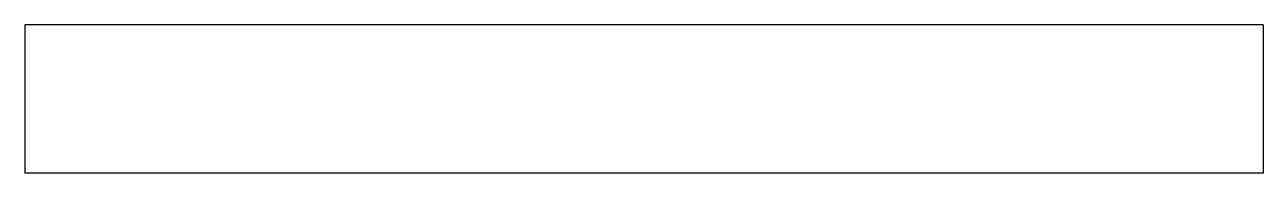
# Model space of a CAD drawing. Header units: millimetres. Extents: x -270 to 268, y 577 to 641.
import ezdxf

# ---------------------------------------------------------------- set-up
doc = ezdxf.new("R2010")
doc.units = ezdxf.units.MM

msp = doc.modelspace()

# ---------------------------------------------------------------- linework, layer by layer
at = {"color": 7, "linetype": 'Continuous', "lineweight": 25}
for p, q in [((-270, 641.32), (-270, 576.68)), ((268, 641.32), (-270, 641.32)), ((268, 641.32), (268, 576.68)), ((268, 576.68), (-270, 576.68))]:
    msp.add_line(p, q, dxfattribs=at)

doc.saveas('drawing.dxf')
